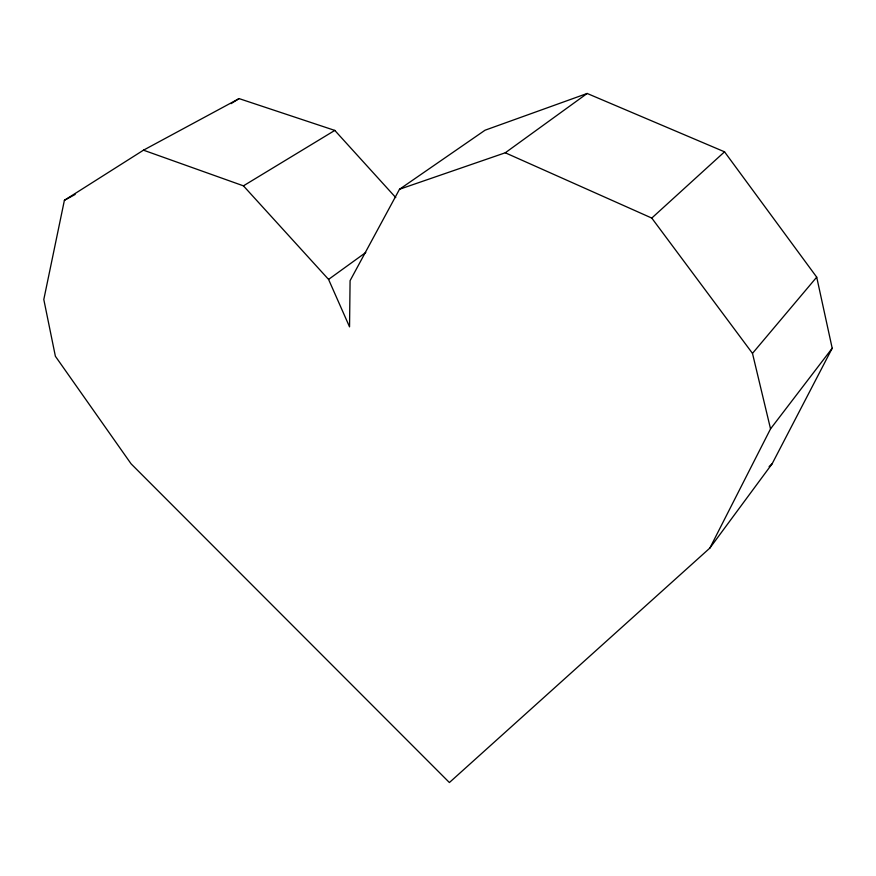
<?xml version="1.0" encoding="UTF-8"?>
<svg xmlns="http://www.w3.org/2000/svg" width="876" height="876" viewBox="0 0 876 876"><rect width="100%" height="100%" fill="white"/><g stroke="black" fill="none" stroke-linecap="round" stroke-linejoin="round"><path stroke-width="1.31" d="M64.397 200.308L43.8 299.504L55.385 356.269L131.104 463.842L449.399 782.531L709.867 548.069L772.128 463.798L832.2 348.243L816.706 277.155L724.54 151.822L587.172 93.469L485.052 130.206L399.511 189.26L350.082 280.681L349.546 326.868L328.566 279.411L243.429 185.843L143.478 150.179L64.397 200.308L75.161 194.45M709.867 548.069L770.541 428.857L832.2 348.243M770.541 428.857L752.484 353.367L816.706 277.155M769.106 466.579L772.128 463.798M399.511 189.26L505.277 152.785L651.777 218.069L724.54 151.822M328.566 279.411L365.785 252.485M505.277 152.785L587.172 93.469M231.078 103.642L239.093 98.605L334.796 130.415L395.766 197.582M243.429 185.843L334.796 130.415M143.478 150.179L239.093 98.605M651.777 218.069L752.484 353.367"/></g></svg>
